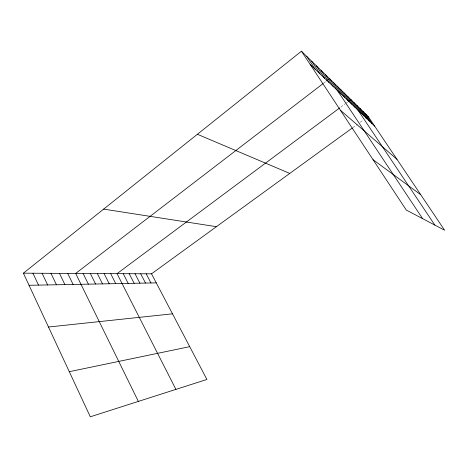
<?xml version="1.0" encoding="UTF-8"?>
<svg xmlns="http://www.w3.org/2000/svg" width="468" height="468" viewBox="0 0 468 468"><rect width="100%" height="100%" fill="white"/><g stroke="black" fill="none" stroke-linecap="round" stroke-linejoin="round"><path stroke-width="0.35" stroke-dasharray="2.34 1.75" d="M323.739 83.099L326.05 81.321M340.95 106.979L345.045 103.925M345.636 103.492L347.976 101.749M352.895 127.565L357.394 124.301M360.22 122.247L363.063 120.182"/><path stroke-width="0.7" d="M23.4 273.183L151.521 273.821L206.914 379.466L90.306 416.795L23.4 273.183L301.439 51.205L368.181 116.468L444.6 230.221L406.306 210.073L301.439 51.205M323.16 83.538L75.67 273.441L138.341 401.415M326.629 80.882L329.519 78.665L422.633 218.661M339.791 107.839L117.041 273.651L175.909 389.388M348.561 101.31L350.901 99.567L434.854 225.096M151.521 273.821L352.334 127.975M365.906 118.117L368.181 116.468M69.293 371.691L189.715 346.659M48.479 327.015L172.499 313.829M29.045 285.293L156.265 282.865M103.65 209.114L216.421 226.688M197.402 134.269L289.762 173.423M373.055 159.693L420.75 194.717M340.406 110.232L396.993 159.348M310.167 64.432L374.681 126.138M365.537 113.876L372.13 123.698M362.805 111.208L369.492 121.177M359.98 108.441L366.766 118.568M357.055 105.587L363.946 115.871M354.03 102.632L361.027 113.075M347.66 96.396L354.873 107.19M344.296 93.114L351.62 104.083M340.809 89.704L348.256 100.86M337.188 86.165L344.758 97.514M333.427 82.485L341.119 94.039M325.324 74.564L333.286 86.545M320.954 70.288L329.057 82.503M316.391 65.83L324.646 78.279M311.63 61.173L320.036 73.868M306.651 56.3L315.216 69.258M146.18 273.792L150.965 282.964M140.687 273.768L145.519 283.07M135.03 273.739L139.909 283.175M129.209 273.71L134.135 283.286M123.219 273.681L128.185 283.403M110.676 273.616L115.742 283.637M104.112 273.587L109.225 283.76M97.338 273.552L102.504 283.889M90.347 273.517L95.566 284.023M83.128 273.482L88.393 284.164M67.72 273.406L73.09 284.45M59.483 273.365L64.906 284.608M50.953 273.318L56.429 284.772M42.108 273.277L47.642 284.942M32.93 273.23L38.516 285.111"/></g></svg>
